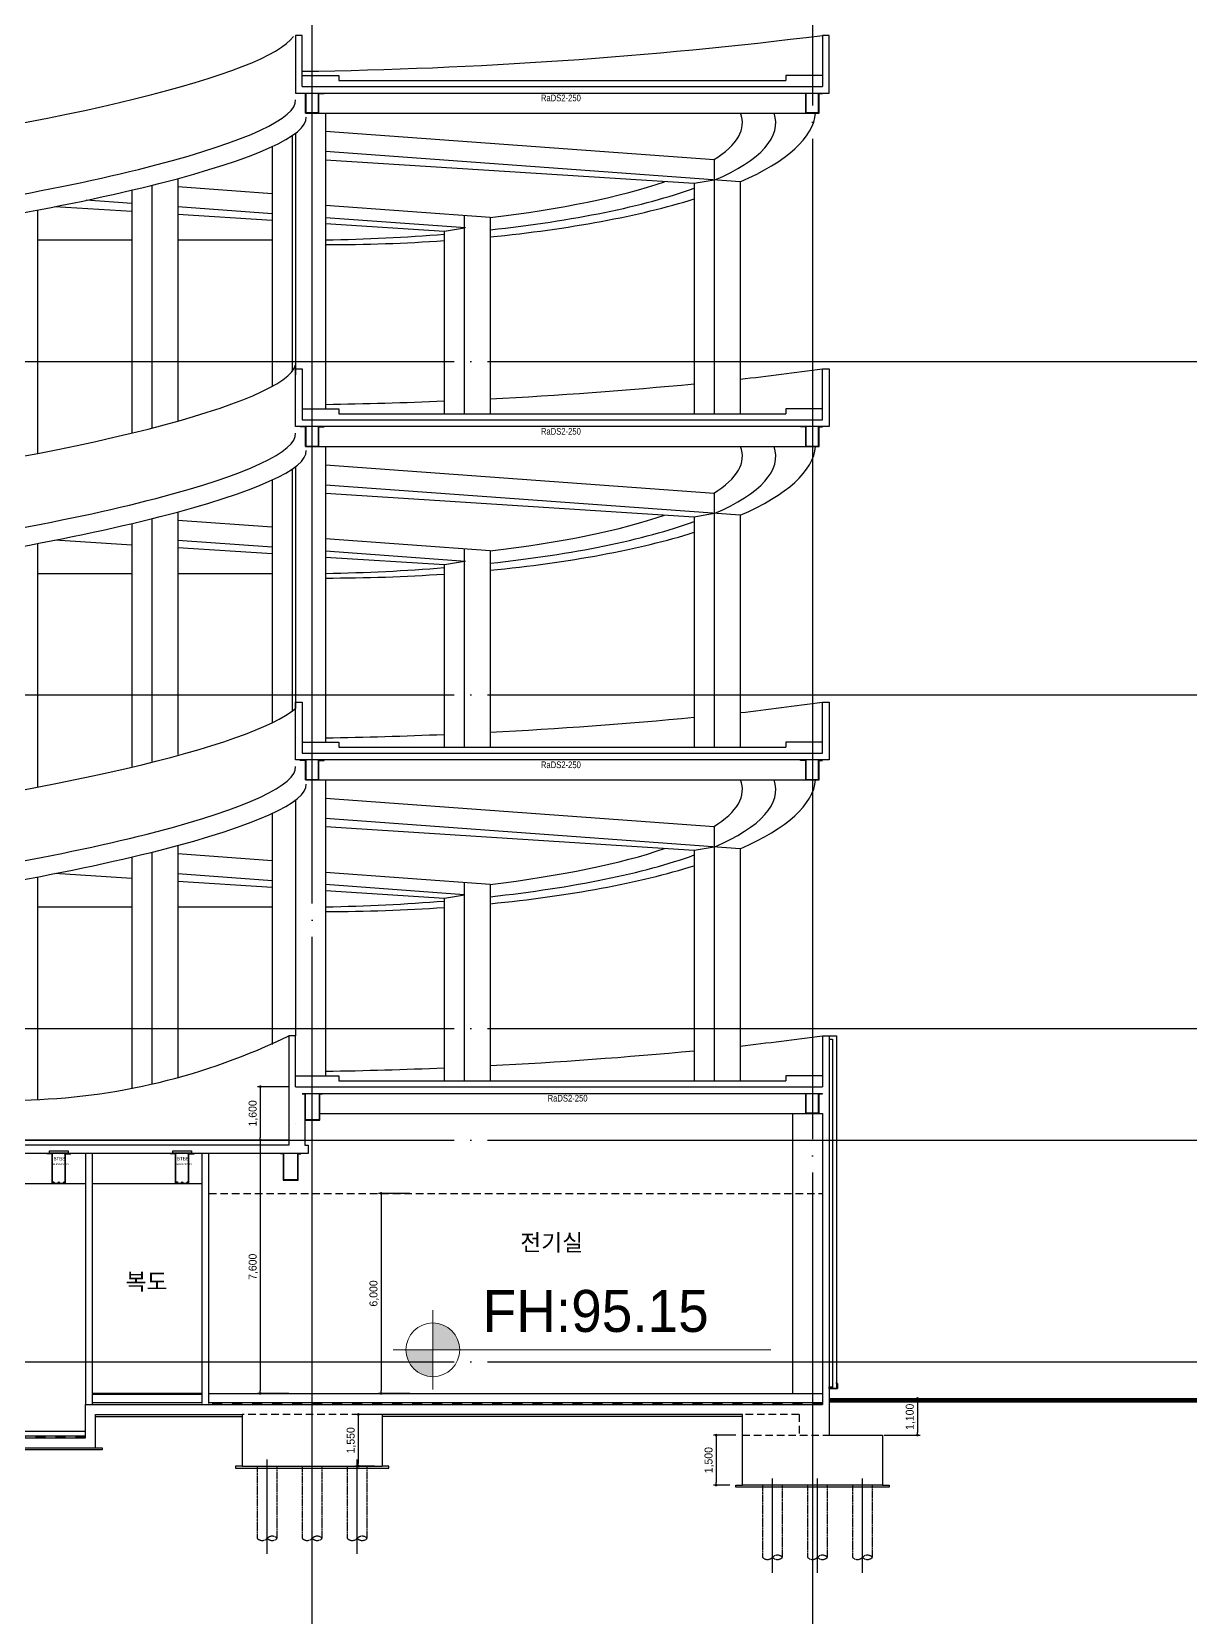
# Model space of a CAD drawing. Header units: millimetres. Extents: x 4754612 to 5801174, y 2368242 to 2777223.
# Drawn here: x 5098302 to 5133048, y 2413580 to 2461133 of the extents above; entities that cross this region are included whole.
import ezdxf
from ezdxf.enums import TextEntityAlignment as Align

# ---------------------------------------------------------------- set-up
doc = ezdxf.new("R2010")
doc.units = ezdxf.units.MM
doc.header["$LTSCALE"] = 1000
for name, pattern in [('CEN', [6.2, 6, -0.1, 0, -0.1]), ('HID', [0.345, 0.225, -0.12]), ('HIDDEN', [2, 1, -1])]:
    doc.linetypes.add(name, pattern=pattern)
doc.layers.get('DEFPOINTS').update_dxf_attribs({"color": 151})
for name, color, linetype in [('0-Besto', 1, 'Continuous'), ('A-ETC-3', 8, 'Continuous'), ('A-FIN-4', 9, 'Continuous'), ('A-FIN-5', 8, 'Continuous'), ('A-FIN-6', 6, 'Continuous'), ('A-HAT-253', 253, 'Continuous'), ('A-STEEL-7', 7, 'Continuous'), ('A-TEX-SYM', 3, 'Continuous'), ('A-WAL-BLOCK', 3, 'Continuous'), ('A-WALL-GW50', 4, 'Continuous'), ('A-중심선', 10, 'CEN'), ('CON', 2, 'Continuous'), ('DIM', 7, 'Continuous'), ('ELE-06', 6, 'Continuous'), ('ELE-2', 4, 'Continuous'), ('ELE-3', 6, 'Continuous'), ('ELE7', 7, 'Continuous'), ('PIR판넬', 4, 'Continuous'), ('도근점수치', 2, 'Continuous')]:
    doc.layers.add(name, color=color, linetype=linetype)
doc.layers.add('Guide-line', color=151, linetype='Continuous', plot=False)
doc.layers.add('■', color=144, linetype='Continuous', plot=False)
doc.layers.add('박스', color=6, linetype='Continuous', lineweight=15)
doc.styles.add('A.NARROW', font='ARIALN.TTF')
doc.styles.add('AUDIT_D_190715091641-0', font='')
doc.styles.add('나눔고딕 Se', font='')
doc.styles.add('돋움', font='')
doc.styles.get('AUDIT_D_190715091641-0').set_extended_font_data('Dotum')
doc.styles.get('나눔고딕 Se').set_extended_font_data('Dotum')
doc.styles.get('돋움').set_extended_font_data('Dotum')
doc.dimstyles.new('scale600', dxfattribs={"dimscale": 600, "dimtxt": 2, "dimasz": 1, "dimexe": 1, "dimexo": 2.5, "dimgap": 0.8, "dimtad": 1, "dimdec": 0, "dimzin": 0, "dimdsep": 46, "dimlunit": 6, "dimtxsty": 'AUDIT_D_190715091641-0', "dimblk": 'DOT', "dimcen": 0, "dimdle": 1, "dimclrd": 256, "dimclre": 256, "dimclrt": 3, "dimadec": 0, "dimazin": 0, "dimtfac": 1, "dimtdec": 0, "dimtix": 1, "dimtmove": 2, "dimatfit": 3, "dimldrblk": 'DOT', "dimfxl": 0, "dimtolj": 1, "dimtzin": 0, "dimarcsym": 0})

# ---------------------------------------------------------------- blocks, each defined once
blk = doc.blocks.new('A$C2FA30BED')
at = {"layer": 'A-ETC-3', "linetype": 'HID', "ltscale": 0.1}
blk.add_lwpolyline([(0, 0), (0, -2165, 0.415484), (300, -2165, -0.414601), (600, -2165, -0.415899), (300, -2165)], format="xyb", dxfattribs=at)
blk.add_lwpolyline([(600, -2165), (600, 0)], dxfattribs=at)
at = {"layer": 'A-중심선', "ltscale": 5}
blk.add_line((300, -2626), (300, 200), dxfattribs=at)
blk = doc.blocks.new('_Dot')
at = {"color": 0, "linetype": 'ByBlock', "lineweight": -2}
blk.add_line((-0.5, 0), (-1, 0), dxfattribs=at)
at = {"color": 0, "linetype": 'ByBlock', "const_width": 0.5}
blk.add_lwpolyline([(-0.25, 0, 1), (0.25, 0, 1)], format="xyb", close=True, dxfattribs=at)
blk = doc.blocks.new('*D147')
at = {"layer": 'DEFPOINTS', "color": 0, "ltscale": 5, "transparency": 16777216}
for p in [(5119616, 2419043), (5118829, 2417543), (5119439, 2417543)]:
    blk.add_point(p, dxfattribs=at)
at = {"layer": '■', "lineweight": -2, "ltscale": 5, "transparency": 16777216}
for p, q in [((5119416, 2419043), (5118749, 2419043)), ((5118829, 2418963), (5118829, 2417623)), ((5119239, 2417543), (5118749, 2417543))]:
    blk.add_line(p, q, dxfattribs=at)
at = {"layer": '■', "lineweight": -2, "ltscale": 5, "transparency": 16777216, "xscale": 80, "yscale": 80, "zscale": 80}
for p, rotation in [((5118829, 2419043), 90), ((5118829, 2417543), 270)]:
    blk.add_blockref('_Dot', p, dxfattribs=dict(at, rotation=rotation))
at = {"layer": '■', "color": 3, "ltscale": 5, "transparency": 16777216, "insert": (5118622, 2418293), "char_height": 240, "attachment_point": 5, "rotation": 90, "style": 'AUDIT_D_190715091641-0'}
blk.add_mtext('\\A1;1,500', dxfattribs=at)
blk = doc.blocks.new('*D148')
at = {"layer": 'DEFPOINTS', "color": 0, "ltscale": 5, "transparency": 16777216}
for p in [(5108780, 2419663), (5108097, 2418113), (5108780, 2418113)]:
    blk.add_point(p, dxfattribs=at)
at = {"layer": '■', "lineweight": -2, "ltscale": 5, "transparency": 16777216}
for p, q in [((5108580, 2419663), (5108017, 2419663)), ((5108097, 2419583), (5108097, 2418193)), ((5108580, 2418113), (5108017, 2418113))]:
    blk.add_line(p, q, dxfattribs=at)
at = {"layer": '■', "lineweight": -2, "ltscale": 5, "transparency": 16777216, "xscale": 80, "yscale": 80, "zscale": 80}
for p, rotation in [((5108097, 2419663), 90), ((5108097, 2418113), 270)]:
    blk.add_blockref('_Dot', p, dxfattribs=dict(at, rotation=rotation))
at = {"layer": '■', "color": 3, "ltscale": 5, "transparency": 16777216, "insert": (5107889, 2418888), "char_height": 240, "attachment_point": 5, "rotation": 90, "style": 'AUDIT_D_190715091641-0'}
blk.add_mtext('\\A1;1,550', dxfattribs=at)
blk = doc.blocks.new('*D151')
at = {"layer": 'DEFPOINTS', "color": 0, "ltscale": 5, "transparency": 16777216}
for p in [(5109840, 2426293), (5108781, 2420293), (5109840, 2420293)]:
    blk.add_point(p, dxfattribs=at)
at = {"layer": '■', "lineweight": -2, "ltscale": 5, "transparency": 16777216}
for p, q in [((5109640, 2426293), (5108701, 2426293)), ((5108781, 2426213), (5108781, 2420373)), ((5109640, 2420293), (5108701, 2420293))]:
    blk.add_line(p, q, dxfattribs=at)
at = {"layer": '■', "lineweight": -2, "ltscale": 5, "transparency": 16777216, "xscale": 80, "yscale": 80, "zscale": 80}
for p, rotation in [((5108781, 2426293), 90), ((5108781, 2420293), 270)]:
    blk.add_blockref('_Dot', p, dxfattribs=dict(at, rotation=rotation))
at = {"layer": '■', "color": 3, "ltscale": 5, "transparency": 16777216, "insert": (5108573, 2423293), "char_height": 240, "attachment_point": 5, "rotation": 90, "style": 'AUDIT_D_190715091641-0'}
blk.add_mtext('\\A1;6,000', dxfattribs=at)
blk = doc.blocks.new('*D150')
at = {"layer": 'DEFPOINTS', "color": 0, "ltscale": 5, "transparency": 16777216}
for p in [(5106216, 2427893), (5105157, 2420293), (5106216, 2420293)]:
    blk.add_point(p, dxfattribs=at)
at = {"layer": '■', "lineweight": -2, "ltscale": 5, "transparency": 16777216}
for p, q in [((5106016, 2427893), (5105077, 2427893)), ((5105157, 2427813), (5105157, 2420373)), ((5106016, 2420293), (5105077, 2420293))]:
    blk.add_line(p, q, dxfattribs=at)
at = {"layer": '■', "lineweight": -2, "ltscale": 5, "transparency": 16777216, "xscale": 80, "yscale": 80, "zscale": 80}
for p, rotation in [((5105157, 2427893), 90), ((5105157, 2420293), 270)]:
    blk.add_blockref('_Dot', p, dxfattribs=dict(at, rotation=rotation))
at = {"layer": '■', "color": 3, "ltscale": 5, "transparency": 16777216, "insert": (5104949, 2424093), "char_height": 240, "attachment_point": 5, "rotation": 90, "style": 'AUDIT_D_190715091641-0'}
blk.add_mtext('\\A1;7,600', dxfattribs=at)
blk = doc.blocks.new('*D153')
at = {"layer": 'DEFPOINTS', "color": 0, "ltscale": 5, "transparency": 16777216}
for p in [(5123418, 2420143), (5123666, 2419043), (5124863, 2419043)]:
    blk.add_point(p, dxfattribs=at)
at = {"layer": '■', "lineweight": -2, "ltscale": 5, "transparency": 16777216}
for p, q in [((5123618, 2420143), (5124943, 2420143)), ((5124863, 2420063), (5124863, 2419123)), ((5123866, 2419043), (5124943, 2419043))]:
    blk.add_line(p, q, dxfattribs=at)
at = {"layer": '■', "lineweight": -2, "ltscale": 5, "transparency": 16777216, "xscale": 80, "yscale": 80, "zscale": 80}
for p, rotation in [((5124863, 2420143), 90), ((5124863, 2419043), 270)]:
    blk.add_blockref('_Dot', p, dxfattribs=dict(at, rotation=rotation))
at = {"layer": '■', "color": 3, "ltscale": 5, "transparency": 16777216, "insert": (5124656, 2419593), "char_height": 240, "attachment_point": 5, "rotation": 90, "style": 'AUDIT_D_190715091641-0'}
blk.add_mtext('\\A1;1,100', dxfattribs=at)
blk = doc.blocks.new('각-50X100')
at = {"layer": 'A-STEEL-7', "color": 1}
for p, q in [((-22.7, -2.3), (22.7, -97.7)), ((-22.7, -97.7), (22.7, -2.3))]:
    blk.add_line(p, q, dxfattribs=at)
at = {"layer": 'A-STEEL-7'}
blk.add_lwpolyline([(-25, 0), (25, 0), (25, -100), (-25, -100)], close=True, dxfattribs=at)
at = {"layer": 'A-STEEL-7', "color": 251}
blk.add_lwpolyline([(-22.7, -2.3), (22.7, -2.3), (22.7, -97.7), (-22.7, -97.7)], close=True, dxfattribs=at)
blk = doc.blocks.new('*D154')
at = {"layer": 'DEFPOINTS', "color": 0, "ltscale": 5, "transparency": 16777216}
for p in [(5106216, 2429493), (5105157, 2427893), (5106216, 2427893)]:
    blk.add_point(p, dxfattribs=at)
at = {"layer": '■', "lineweight": -2, "ltscale": 5, "transparency": 16777216}
for p, q in [((5106016, 2429493), (5105077, 2429493)), ((5105157, 2429413), (5105157, 2427973)), ((5106016, 2427893), (5105077, 2427893))]:
    blk.add_line(p, q, dxfattribs=at)
at = {"layer": '■', "lineweight": -2, "ltscale": 5, "transparency": 16777216, "xscale": 80, "yscale": 80, "zscale": 80}
for p, rotation in [((5105157, 2429493), 90), ((5105157, 2427893), 270)]:
    blk.add_blockref('_Dot', p, dxfattribs=dict(at, rotation=rotation))
at = {"layer": '■', "color": 3, "ltscale": 5, "transparency": 16777216, "insert": (5104949, 2428693), "char_height": 240, "attachment_point": 5, "rotation": 90, "style": 'AUDIT_D_190715091641-0'}
blk.add_mtext('\\A1;1,600', dxfattribs=at)
blk = doc.blocks.new('A$C117235DC')
at = {"layer": '0-Besto', "color": 2}
for p, q in [((-359, -90), (-359, -80)), ((-200, -90), (-359, -90)), ((-200, -980), (-200, -90)), ((-190, -970), (-190, -80)), ((190, -970), (190, -80)), ((200, -980), (200, -90)), ((200, -90), (359, -90)), ((359, -90), (359, -80)), ((-200, -980), (200, -980)), ((-190, -970), (190, -970))]:
    blk.add_line(p, q, dxfattribs=at)
at = {"layer": '0-Besto'}
for p, q in [((-359, -80), (-188, -80)), ((-159, -80), (-279, -80)), ((159, -80), (279, -80)), ((359, -80), (188, -80))]:
    blk.add_line(p, q, dxfattribs=at)
at = {"layer": 'DIM', "color": 2}
for p, q in [((-279, -80), (-279, 0)), ((-279, 0), (279, 0)), ((279, 0), (279, -80)), ((279, -70), (-279, -70)), ((279, -80), (-279, -80))]:
    blk.add_line(p, q, dxfattribs=at)
at = {"layer": 'DIM'}
for centre in [(-159, -949), (0, -949), (159, -949)]:
    blk.add_circle(centre, 17.6, dxfattribs=at)
at = {"layer": 'DEFPOINTS', "style": '나눔고딕 Se'}
for s, height, p in [('BH-900x400x10', 50, (287, -406)), ('BTB8', 100, (184, -242))]:
    blk.add_text(s, height=height, dxfattribs=at).set_placement(p, align=Align.MIDDLE_RIGHT)

msp = doc.modelspace()

# ---------------------------------------------------------------- hatches: boundary and pattern name
at = {"layer": '박스', "ltscale": 0.1}
h = msp.add_hatch(dxfattribs=at)
h.set_pattern_fill('ANSI31', color=256, scale=1.006801)
h.set_pattern_definition([(45, (4948527.88361, 2361222.96539), (-0.08898951466, 0.08898951466), [])])
h.paths.add_polyline_path([(5110332.275, 2422407.55), (5110332.275, 2421602.108), (5111137.716, 2421602.108, 0.414213562)])
h.paths.add_polyline_path([(5110332.275, 2421602.108), (5109526.834, 2421602.108, 0.414213562), (5110332.275, 2420796.667)])

# ---------------------------------------------------------------- linework, layer by layer
at = {"layer": '0-Besto', "color": 2}
for p, q in [((5106356.782, 2459280.44), (5106356.782, 2459293.44)), ((5106515.782, 2459280.44), (5106356.782, 2459280.44)), ((5106515.782, 2458693.44), (5106515.782, 2459280.44)), ((5106528.782, 2458706.44), (5106528.782, 2459293.44)), ((5106902.782, 2458706.44), (5106902.782, 2459293.44)), ((5106915.782, 2458693.44), (5106915.782, 2459280.44)), ((5106915.782, 2459280.44), (5107074.782, 2459280.44)), ((5107074.782, 2459280.44), (5107074.782, 2459293.44)), ((5121356.782, 2459280.44), (5121356.782, 2459293.44)), ((5121515.782, 2459280.44), (5121356.782, 2459280.44)), ((5121515.782, 2458693.44), (5121515.782, 2459280.44)), ((5121528.782, 2458706.44), (5121528.782, 2459293.44)), ((5121902.782, 2458706.44), (5121902.782, 2459293.44)), ((5121915.782, 2458693.44), (5121915.782, 2459280.44)), ((5121915.782, 2459280.44), (5122015.782, 2459280.44)), ((5106515.782, 2458693.44), (5106915.782, 2458693.44)), ((5106528.782, 2458706.44), (5106902.782, 2458706.44)), ((5121515.782, 2458693.44), (5121915.782, 2458693.44)), ((5121528.782, 2458706.44), (5121902.782, 2458706.44)), ((5106356.782, 2449280.44), (5106356.782, 2449293.44)), ((5106515.782, 2449280.44), (5106356.782, 2449280.44)), ((5106515.782, 2448693.44), (5106515.782, 2449280.44)), ((5106528.782, 2448706.44), (5106528.782, 2449293.44)), ((5106902.782, 2448706.44), (5106902.782, 2449293.44)), ((5106915.782, 2448693.44), (5106915.782, 2449280.44)), ((5106915.782, 2449280.44), (5107074.782, 2449280.44)), ((5107074.782, 2449280.44), (5107074.782, 2449293.44)), ((5121356.782, 2449280.44), (5121356.782, 2449293.44)), ((5121515.782, 2449280.44), (5121356.782, 2449280.44)), ((5121515.782, 2448693.44), (5121515.782, 2449280.44)), ((5121528.782, 2448706.44), (5121528.782, 2449293.44)), ((5121902.782, 2448706.44), (5121902.782, 2449293.44)), ((5121915.782, 2448693.44), (5121915.782, 2449280.44)), ((5121915.782, 2449280.44), (5122015.782, 2449280.44)), ((5106515.782, 2448693.44), (5106915.782, 2448693.44)), ((5106528.782, 2448706.44), (5106902.782, 2448706.44)), ((5121515.782, 2448693.44), (5121915.782, 2448693.44)), ((5121528.782, 2448706.44), (5121902.782, 2448706.44)), ((5106356.782, 2439280.44), (5106356.782, 2439293.44)), ((5106515.782, 2439280.44), (5106356.782, 2439280.44)), ((5106515.782, 2438693.44), (5106515.782, 2439280.44)), ((5106528.782, 2438706.44), (5106528.782, 2439293.44)), ((5106902.782, 2438706.44), (5106902.782, 2439293.44)), ((5106915.782, 2438693.44), (5106915.782, 2439280.44)), ((5106915.782, 2439280.44), (5107074.782, 2439280.44)), ((5107074.782, 2439280.44), (5107074.782, 2439293.44)), ((5121356.782, 2439280.44), (5121356.782, 2439293.44)), ((5121515.782, 2439280.44), (5121356.782, 2439280.44)), ((5121515.782, 2438693.44), (5121515.782, 2439280.44)), ((5121528.782, 2438706.44), (5121528.782, 2439293.44)), ((5121902.782, 2438706.44), (5121902.782, 2439293.44)), ((5121915.782, 2438693.44), (5121915.782, 2439280.44)), ((5121915.782, 2439280.44), (5122015.782, 2439280.44)), ((5106515.782, 2438693.44), (5106915.782, 2438693.44)), ((5106528.782, 2438706.44), (5106902.782, 2438706.44)), ((5121515.782, 2438693.44), (5121915.782, 2438693.44)), ((5121528.782, 2438706.44), (5121902.782, 2438706.44)), ((5121356.782, 2429280.44), (5121356.782, 2429293.44)), ((5121515.782, 2429280.44), (5121356.782, 2429280.44)), ((5121515.782, 2428693.44), (5121515.782, 2429280.44)), ((5121528.782, 2428706.44), (5121528.782, 2429293.44)), ((5121902.782, 2428706.44), (5121902.782, 2429293.44)), ((5121915.782, 2428693.44), (5121915.782, 2429280.44)), ((5121915.782, 2429280.44), (5122015.782, 2429280.44)), ((5122015.782, 2429280.44), (5122015.782, 2429293.44)), ((5121515.782, 2428693.44), (5121915.782, 2428693.44)), ((5121528.782, 2428706.44), (5121902.782, 2428706.44))]:
    msp.add_line(p, q, dxfattribs=at)
at = {"layer": 'A-FIN-4'}
for p, q in [((5106015.783, 2427893.44), (5077215.782, 2427893.44)), ((5103415.782, 2420258.44), (5100115.938, 2420258.44)), ((5103415.782, 2420008.44), (5100115.938, 2420008.44)), ((5122015.782, 2420008.44), (5103615.782, 2420008.44)), ((5099915.938, 2419008.44), (5077215.782, 2419008.44))]:
    msp.add_line(p, q, dxfattribs=at)
at = {"layer": 'A-FIN-5', "linetype": 'HIDDEN', "ltscale": 0.3}
for p, q in [((5122015.782, 2419973.44), (5103615.782, 2419973.44)), ((5099915.938, 2418973.44), (5077215.785, 2418973.44))]:
    msp.add_line(p, q, dxfattribs=at)
at = {"layer": 'A-FIN-6'}
for p, q in [((5106415.783, 2459823.44), (5107515.782, 2459823.44)), ((5107515.782, 2459823.44), (5107515.782, 2459673.44)), ((5107515.782, 2459673.44), (5120915.782, 2459673.44)), ((5122015.782, 2459823.44), (5120915.782, 2459823.44)), ((5120915.782, 2459823.44), (5120915.782, 2459673.44)), ((5106415.783, 2449823.44), (5107515.782, 2449823.44)), ((5107515.782, 2449823.44), (5107515.782, 2449673.44)), ((5107515.782, 2449673.44), (5120915.782, 2449673.44)), ((5122015.782, 2449823.44), (5120915.782, 2449823.44)), ((5120915.782, 2449823.44), (5120915.782, 2449673.44)), ((5106415.783, 2439823.44), (5107515.782, 2439823.44)), ((5107515.782, 2439823.44), (5107515.782, 2439673.44)), ((5107515.782, 2439673.44), (5120915.782, 2439673.44)), ((5122015.782, 2439823.44), (5120915.782, 2439823.44)), ((5120915.782, 2439823.44), (5120915.782, 2439673.44)), ((5106215.783, 2429823.44), (5107515.782, 2429823.44)), ((5107515.782, 2429823.44), (5107515.782, 2429673.44)), ((5107515.782, 2429673.44), (5120915.782, 2429673.44)), ((5122015.782, 2429823.44), (5120915.782, 2429823.44)), ((5120915.782, 2429823.44), (5120915.782, 2429673.44))]:
    msp.add_line(p, q, dxfattribs=at)
at = {"layer": 'A-HAT-253'}
for p, q in [((5107115.783, 2458693.44), (5107115.783, 2449823.44)), ((5106215.783, 2458092.967), (5106215.783, 2450838.374)), ((5118772.893, 2457286.52), (5107115.783, 2458136.925)), ((5105514.244, 2457689.573), (5105514.244, 2450496.726)), ((5106114.244, 2458019.902), (5106114.244, 2450946.732)), ((5119552.316, 2456629.903), (5107115.783, 2457537.167)), ((5118172.893, 2456578.997), (5107115.783, 2457282.183)), ((5118772.893, 2457286.52), (5118772.893, 2449673.44)), ((5102684.375, 2456729.358), (5102684.375, 2449456.053)), ((5118772.893, 2456679.327), (5118172.893, 2456578.997)), ((5119552.316, 2456629.903), (5119552.316, 2449673.44)), ((5101304.952, 2456381.949), (5101304.952, 2449096.468)), ((5101904.952, 2456527.35), (5101904.952, 2449246.443)), ((5105514.244, 2456269.759), (5102684.375, 2456476.203)), ((5118172.893, 2456578.997), (5118172.893, 2449673.44)), ((5098475.082, 2455783.924), (5098475.082, 2448474.28)), ((5101304.952, 2455737.838), (5098995.281, 2455884.723)), ((5101304.952, 2455977.076), (5099936.846, 2456076.882)), ((5105514.244, 2455670.002), (5102684.375, 2455876.445)), ((5105514.244, 2455470.144), (5102684.375, 2455650.112)), ((5112052.316, 2455560.123), (5107115.783, 2455920.25)), ((5111310.01, 2455247.192), (5107115.783, 2455553.167)), ((5111310.01, 2455247.192), (5107115.783, 2455553.167)), ((5110679.049, 2455141.684), (5107115.783, 2455368.293)), ((5111279.049, 2455242.014), (5110679.049, 2455141.684)), ((5111272.893, 2455616.983), (5111272.893, 2449673.44)), ((5112052.316, 2455560.123), (5112052.316, 2449673.44)), ((5101304.952, 2454877.624), (5098475.082, 2454877.624)), ((5105514.244, 2454877.624), (5102684.375, 2454877.624)), ((5110672.893, 2455140.655), (5110672.893, 2449673.44)), ((5107115.783, 2448693.44), (5107115.783, 2439823.44)), ((5106215.783, 2448092.967), (5106215.783, 2440838.374)), ((5118772.893, 2447286.52), (5107115.783, 2448136.925)), ((5105514.244, 2447689.573), (5105514.244, 2440408.334)), ((5106114.244, 2448019.902), (5106114.244, 2440757.589)), ((5119552.316, 2446629.903), (5107115.783, 2447537.167)), ((5118172.893, 2446578.997), (5107115.783, 2447282.183)), ((5118772.893, 2447286.52), (5118772.893, 2439673.44)), ((5102684.375, 2446729.358), (5102684.375, 2439456.053)), ((5118772.893, 2446679.327), (5118172.893, 2446578.997)), ((5119552.316, 2446629.903), (5119552.316, 2439673.44)), ((5101304.952, 2446381.949), (5101304.952, 2439096.468)), ((5101904.952, 2446527.35), (5101904.952, 2439246.443)), ((5105514.244, 2446269.759), (5102684.375, 2446476.203)), ((5118172.893, 2446578.997), (5118172.893, 2439673.44)), ((5098475.082, 2445783.924), (5098475.082, 2438474.28)), ((5101304.952, 2445737.838), (5098995.281, 2445884.723)), ((5105514.244, 2445670.002), (5102684.375, 2445876.445)), ((5105514.244, 2445670.002), (5102684.375, 2445876.445)), ((5112052.316, 2445560.123), (5107115.783, 2445920.25)), ((5105514.244, 2445470.144), (5102684.375, 2445650.112)), ((5111310.01, 2445247.192), (5107115.783, 2445553.167)), ((5111310.01, 2445247.192), (5107115.783, 2445553.167)), ((5110679.049, 2445141.684), (5107115.783, 2445368.293)), ((5111279.049, 2445242.014), (5110679.049, 2445141.684)), ((5111272.893, 2445616.983), (5111272.893, 2439673.44)), ((5112052.316, 2445560.123), (5112052.316, 2439673.44)), ((5101304.952, 2444877.624), (5098475.082, 2444877.624)), ((5105514.244, 2444877.624), (5102684.375, 2444877.624)), ((5110672.893, 2445140.655), (5110672.893, 2439673.44)), ((5107115.783, 2438693.44), (5107115.783, 2429823.44)), ((5106215.783, 2438092.967), (5106215.783, 2431023.44)), ((5118772.893, 2437286.52), (5107115.783, 2438136.925)), ((5105514.244, 2437689.573), (5105514.244, 2430759.854)), ((5119552.316, 2436629.903), (5107115.783, 2437537.167)), ((5118172.893, 2436578.997), (5107115.783, 2437282.183)), ((5118772.893, 2437286.52), (5118772.893, 2429673.44)), ((5102684.375, 2436729.358), (5102684.375, 2429750.686)), ((5118772.893, 2436679.327), (5118172.893, 2436578.997)), ((5119552.316, 2436629.903), (5119552.316, 2429673.44)), ((5101304.952, 2436381.949), (5101304.952, 2429432.591)), ((5101904.952, 2436527.35), (5101904.952, 2429557.716)), ((5105514.244, 2436269.759), (5102684.375, 2436476.203)), ((5118172.893, 2436578.997), (5118172.893, 2429673.44)), ((5098475.082, 2435783.924), (5098475.082, 2429106.238)), ((5101304.952, 2435737.838), (5098995.281, 2435884.723)), ((5105514.244, 2435670.002), (5102684.375, 2435876.445)), ((5105514.244, 2435670.002), (5102684.375, 2435876.445)), ((5112052.316, 2435560.123), (5107115.783, 2435920.25)), ((5105514.244, 2435470.144), (5102684.375, 2435650.112)), ((5111272.893, 2435249.899), (5107115.783, 2435553.167)), ((5110679.049, 2435141.684), (5107115.783, 2435368.293)), ((5111279.049, 2435242.014), (5110679.049, 2435141.684)), ((5111272.893, 2435616.983), (5111272.893, 2429673.44)), ((5112052.316, 2435560.123), (5112052.316, 2429673.44)), ((5101304.952, 2434877.624), (5098475.082, 2434877.624)), ((5105514.244, 2434877.624), (5102684.375, 2434877.624)), ((5110672.893, 2435140.655), (5110672.893, 2429673.44)), ((5121115.782, 2428693.44), (5121115.782, 2420293.44)), ((5106215.783, 2428393.44), (5106215.783, 2428391.71)), ((5092165.791, 2426593.44), (5099915.938, 2426593.44)), ((5100115.938, 2426593.44), (5103415.782, 2426593.44))]:
    msp.add_line(p, q, dxfattribs=at)
at = {"layer": 'A-HAT-253', "linetype": 'HID'}
msp.add_line((5103615.782, 2426294.517), (5122015.782, 2426287.44), dxfattribs=at)
at = {"layer": 'A-HAT-253'}
for centre, radius, start, end in [((5104490.432, 2601494.405), 141560.063, 270.77930102, 277.11180093), ((5103090.225, 2590779.952), 141032.122, 276.70317809, 277.71197156), ((5104817.159, 2590562.927), 140625.155, 272.94916664, 275.44982325), ((5104817.159, 2590562.927), 140625.155, 270.9365841, 272.38652775), ((5103090.225, 2580779.952), 141032.122, 276.70317809, 277.71197156), ((5104817.159, 2580562.927), 140625.155, 272.94916664, 275.44982325), ((5104817.159, 2580562.927), 140625.155, 270.9365841, 272.38652775), ((5097638.31, 2448202.279), 19112.681, 271.148815, 295.9967491), ((5103090.225, 2570779.952), 141032.122, 276.70317809, 277.71197156), ((5104817.159, 2570562.927), 140625.155, 272.94916664, 275.44982325), ((5104817.159, 2570562.927), 140625.155, 270.9365841, 272.38652775)]:
    msp.add_arc(centre, radius, start, end, dxfattribs=at)
for centre, major_axis, ratio, start_param, end_param in [((5091940.782, 2459491.71), (-14281.226, -1751.701), 0.139002266, 1.538874973, 3.02171619), ((5091940.782, 2457350.785), (-14274.083, -1750.825), 0.139071824, 1.538874973, 3.137279359), ((5091640.779, 2456750.785), (-14889.732, -1826.338), 0.133321595, 1.538874973, 3.137279359), ((5104665.782, 2458462.49), (-14950, 70.78), 0.220733312, 9.082627472, 9.516249991), ((5105665.782, 2458462.49), (-14950, 70.78), 0.239842761, 8.924136474, 9.508956627), ((5106865.782, 2458861.037), (-14950, 70.78), 0.275069842, 8.868611266, 9.401227672), ((5104665.782, 2458462.49), (-14950, 70.78), 0.220733312, 8.37180558, 8.859675925), ((5105665.782, 2458462.49), (-14950, 70.78), 0.239842761, 8.296502659, 8.846155908), ((5106865.782, 2458861.037), (-14950, 70.78), 0.275069842, 8.209574433, 8.712965389), ((5105665.782, 2458462.49), (-14950, 70.78), 0.239842761, 7.952259817, 8.196641263), ((5106865.782, 2458861.037), (-14950, 70.78), 0.275069842, 7.872007154, 8.112775901), ((5091940.782, 2449491.71), (-14281.226, -1751.701), 0.139002266, 1.538874973, 3.090449991), ((5091940.782, 2447350.785), (-14274.083, -1750.825), 0.139071824, 1.538874973, 3.137279359), ((5091640.779, 2446750.785), (-14889.732, -1826.338), 0.133321595, 1.538874973, 3.137279359), ((5104665.782, 2448462.49), (-14950, 70.78), 0.220733312, 9.082627472, 9.516249991), ((5105665.782, 2448462.49), (-14950, 70.78), 0.239842761, 8.924136474, 9.508956627), ((5106865.782, 2448861.037), (-14950, 70.78), 0.275069842, 8.868611266, 9.401227672), ((5104665.782, 2448462.49), (-14950, 70.78), 0.220733312, 8.37180558, 8.859675925), ((5105665.782, 2448462.49), (-14950, 70.78), 0.239842761, 8.296502659, 8.846155908), ((5106865.782, 2448861.037), (-14950, 70.78), 0.275069842, 8.209574433, 8.712965389), ((5105665.782, 2448462.49), (-14950, 70.78), 0.239842761, 7.952259817, 8.196641263), ((5106865.782, 2448861.037), (-14950, 70.78), 0.275069842, 7.872007154, 8.112775901), ((5091940.782, 2439491.71), (-14521.421, -1781.162), 0.136703069, 1.538874973, 2.939588409), ((5091940.782, 2437350.785), (-14274.083, -1750.825), 0.139071824, 1.538874973, 3.137279359), ((5091640.779, 2436750.785), (-14889.732, -1826.338), 0.133321595, 1.538874973, 3.137279359), ((5104665.782, 2438462.49), (-14950, 70.78), 0.220733312, 9.082627472, 9.516249991), ((5105665.782, 2438462.49), (-14950, 70.78), 0.239842761, 8.924136474, 9.508956627), ((5106865.782, 2438861.037), (-14950, 70.78), 0.275069842, 8.868611266, 9.401227672), ((5104665.782, 2438462.49), (-14950, 70.78), 0.220733312, 8.37180558, 8.859675925), ((5105665.782, 2438462.49), (-14950, 70.78), 0.239842761, 8.296502659, 8.846155908), ((5106865.782, 2438861.037), (-14950, 70.78), 0.275069842, 8.209574433, 8.712965389), ((5105665.782, 2438462.49), (-14950, 70.78), 0.239842761, 7.952259817, 8.196641263), ((5106865.782, 2438861.037), (-14950, 70.78), 0.275069842, 7.872007154, 8.112775901)]:
    msp.add_ellipse(centre, major_axis=major_axis, ratio=ratio, start_param=start_param, end_param=end_param, dxfattribs=at)
at = {"layer": 'A-WAL-BLOCK'}
for p, q in [((5099915.938, 2427493.44), (5099915.938, 2419963.44)), ((5100115.938, 2427493.44), (5100115.938, 2419963.44)), ((5103415.782, 2419993.44), (5103415.782, 2427493.44)), ((5103615.782, 2419993.44), (5103615.782, 2427493.44))]:
    msp.add_line(p, q, dxfattribs=at)
at = {"layer": 'A-WALL-GW50'}
msp.add_line((5122340.782, 2420443.44), (5122390.782, 2420443.44), dxfattribs=at)
at = {"layer": 'A-중심선', "ltscale": 5}
for p, q in [((5106715.923, 2403989.231), (5106715.923, 2488921.61)), ((5121715.923, 2488921.61), (5121715.923, 2403989.231)), ((4863973.343, 2451243.44), (5174125.782, 2451243.44)), ((4863973.343, 2441243.44), (5174125.782, 2441243.44)), ((4863973.343, 2431243.44), (5174125.782, 2431243.44)), ((4863973.343, 2427893.44), (5174125.782, 2427893.44)), ((4863973.343, 2421243.44), (5174125.782, 2421243.44))]:
    msp.add_line(p, q, dxfattribs=at)
at = {"layer": 'CON'}
for p, q in [((5106415.783, 2461023.44), (5106215.783, 2461023.44)), ((5106215.783, 2461023.44), (5106215.783, 2459293.44)), ((5106415.783, 2459493.44), (5106415.783, 2461023.44)), ((5122215.782, 2461023.44), (5122015.782, 2461023.44)), ((5122015.782, 2461023.44), (5122015.782, 2459493.44)), ((5122215.782, 2459293.44), (5122215.782, 2461023.44)), ((5106415.783, 2459493.44), (5122015.782, 2459493.44)), ((5106215.783, 2459293.44), (5122215.782, 2459293.44)), ((5106215.783, 2449293.44), (5106215.783, 2451023.44)), ((5106215.783, 2451023.44), (5106415.783, 2451023.44)), ((5106415.783, 2451023.44), (5106415.783, 2449493.44)), ((5122015.782, 2449493.44), (5122015.782, 2451023.44)), ((5122015.782, 2451023.44), (5122215.782, 2451023.44)), ((5122215.782, 2451023.44), (5122215.782, 2449293.44)), ((5106415.783, 2449493.44), (5122015.782, 2449493.44)), ((5122215.782, 2449293.44), (5106215.783, 2449293.44)), ((5106215.783, 2439293.44), (5106215.783, 2441023.44)), ((5106215.783, 2441023.44), (5106415.783, 2441023.44)), ((5106415.783, 2441023.44), (5106415.783, 2439493.44)), ((5122015.782, 2439493.44), (5122015.782, 2441023.44)), ((5122015.782, 2441023.44), (5122215.782, 2441023.44)), ((5122215.782, 2441023.44), (5122215.782, 2439293.44)), ((5106415.783, 2439493.44), (5122015.782, 2439493.44)), ((5122215.782, 2439293.44), (5106215.783, 2439293.44)), ((5106215.783, 2431023.44), (5106015.783, 2431023.44)), ((5106015.783, 2431023.44), (5106015.783, 2427743.44)), ((5106215.783, 2429493.44), (5106215.783, 2431023.44)), ((5122015.782, 2431023.44), (5122215.782, 2431023.44)), ((5122015.782, 2431023.44), (5122015.782, 2429493.44)), ((5122215.782, 2431023.44), (5122215.782, 2419043.44)), ((5106215.783, 2429493.44), (5122015.782, 2429493.44)), ((5106490.923, 2429293.44), (5122015.782, 2429293.44)), ((5121915.782, 2428693.44), (5122015.782, 2428693.44)), ((5122015.782, 2428693.44), (5122015.782, 2419963.44)), ((5106490.923, 2428493.44), (5106490.923, 2427743.44)), ((5106015.783, 2427743.44), (5077215.782, 2427743.44)), ((5106490.923, 2427743.44), (5106590.923, 2427743.44)), ((5106590.923, 2427743.44), (5106590.923, 2427493.44)), ((5106590.923, 2427493.44), (5077215.782, 2427493.44)), ((5099915.938, 2419963.44), (5122015.782, 2419963.44)), ((5099915.938, 2418963.44), (5099915.938, 2419963.44)), ((5100215.938, 2418663.44), (5100215.938, 2419663.44)), ((5100215.938, 2419663.44), (5104615.782, 2419663.44)), ((5104615.782, 2419663.44), (5104615.782, 2418113.44)), ((5119615.736, 2419663.44), (5108815.538, 2419663.44)), ((5108815.538, 2419663.44), (5108815.538, 2418113.44)), ((5119615.736, 2417543.44), (5119615.736, 2419663.44)), ((5122215.782, 2419043.44), (5123815.538, 2419043.44)), ((5123815.538, 2419043.44), (5123815.538, 2417543.44)), ((5077215.782, 2418963.44), (5099915.938, 2418963.44)), ((5093215.782, 2418663.44), (5100215.938, 2418663.44)), ((5104615.782, 2418113.44), (5108815.387, 2418113.44)), ((5123815.538, 2417543.44), (5119615.736, 2417543.44))]:
    msp.add_line(p, q, dxfattribs=at)
at = {"layer": 'CON', "color": 8}
for p, q in [((5106915.782, 2458693.44), (5121515.782, 2458693.44)), ((5106915.782, 2448693.44), (5121515.782, 2448693.44)), ((5106915.782, 2438693.44), (5121515.782, 2438693.44)), ((5106940.923, 2428693.44), (5121515.782, 2428693.44))]:
    msp.add_line(p, q, dxfattribs=at)
at = {"layer": 'CON', "color": 8, "linetype": 'HID'}
for p, q in [((5108815.387, 2419663.44), (5104615.782, 2419663.44)), ((5121315.782, 2419663.44), (5119615.736, 2419663.44)), ((5121315.782, 2419663.44), (5121315.782, 2419043.44)), ((5119615.736, 2419043.44), (5122215.782, 2419043.44))]:
    msp.add_line(p, q, dxfattribs=at)
at = {"layer": 'ELE-06'}
for p, q in [((5100215.938, 2419603.44), (5104615.782, 2419603.44)), ((5119615.736, 2419603.44), (5108815.538, 2419603.44)), ((5100415.938, 2418603.44), (5093215.782, 2418603.44)), ((5100215.938, 2418663.44), (5100415.938, 2418663.44)), ((5100415.938, 2418663.44), (5100415.938, 2418603.44)), ((5104415.782, 2418053.44), (5109015.387, 2418053.44)), ((5124015.538, 2417483.44), (5119415.736, 2417483.44))]:
    msp.add_line(p, q, dxfattribs=at)
for points in [[(5104615.782, 2418113.44), (5104415.782, 2418113.44), (5104415.784, 2418053.44), (5109015.389, 2418053.44), (5109015.387, 2418113.44), (5108815.387, 2418113.44)], [(5123815.538, 2417543.44), (5124015.538, 2417543.44), (5124015.538, 2417483.44), (5119415.736, 2417483.44), (5119415.736, 2417543.44), (5119615.736, 2417543.44)]]:
    msp.add_lwpolyline(points, dxfattribs=at)
at = {"layer": 'ELE-2'}
for p, q in [((5103415.782, 2420293.44), (5100115.938, 2420293.44)), ((5103415.782, 2420286.44), (5100115.938, 2420286.44)), ((5103615.782, 2420293.44), (5122015.782, 2420293.44)), ((5077215.782, 2419163.44), (5099915.938, 2419163.44))]:
    msp.add_line(p, q, dxfattribs=at)
at = {"layer": 'ELE-3'}
msp.add_lwpolyline([(5122440.782, 2420617.237), (5122440.782, 2420591.04), (5122463.382, 2420591.04), (5122463.382, 2420443.44), (5122265.782, 2420443.44), (5122265.782, 2420442.24), (5122464.582, 2420442.24), (5122464.582, 2420592.24), (5122441.982, 2420592.24), (5122441.982, 2420617.237, 1), (5122439.582, 2420617.237), (5122439.582, 2420607.238), (5122440.782, 2420607.238)], format="xyb", dxfattribs=at)
at = {"layer": 'ELE7', "color": 2}
for p, q in [((5106940.923, 2428493.44), (5106940.923, 2429281.44)), ((5105760.923, 2427481.44), (5105760.923, 2427493.44)), ((5105840.923, 2427481.44), (5105760.923, 2427481.44)), ((5105840.923, 2427481.44), (5105840.923, 2426693.44)), ((5106290.923, 2426693.44), (5106290.923, 2427481.44)), ((5106290.923, 2427481.44), (5106370.923, 2427481.44)), ((5106370.923, 2427481.44), (5106370.923, 2427493.44)), ((5105840.923, 2426693.44), (5106290.923, 2426693.44))]:
    msp.add_line(p, q, dxfattribs=at)
for points in [[(5106410.923, 2429293.44), (5106502.923, 2429293.44), (5106502.923, 2428505.44), (5106928.923, 2428505.44), (5106928.923, 2429293.44), (5107020.923, 2429293.44)], [(5106410.923, 2429281.44), (5106490.923, 2429281.44), (5106490.923, 2428493.44), (5106940.923, 2428493.44), (5106940.923, 2429281.44), (5107020.923, 2429281.44)], [(5105760.923, 2427493.44), (5105852.923, 2427493.44), (5105852.923, 2426705.44), (5106278.923, 2426705.44), (5106278.923, 2427493.44), (5106370.923, 2427493.44)]]:
    msp.add_lwpolyline(points, dxfattribs=at)
at = {"layer": 'PIR판넬'}
for p, q in [((5122215.782, 2431023.44), (5122440.782, 2431023.44)), ((5122215.782, 2430923.44), (5122315.782, 2430923.44)), ((5122315.782, 2430923.44), (5122315.782, 2420443.44)), ((5122440.782, 2431023.44), (5122440.782, 2420443.44))]:
    msp.add_line(p, q, dxfattribs=at)
msp.add_lwpolyline([(5122215.782, 2420443.44), (5122415.782, 2420443.44)], dxfattribs=at)
at = {"layer": '도근점수치'}
for points in [[(5122215.782, 2420143.44), (5158269.969, 2420143.44), (5158269.969, 2418843.428), (5173099.441, 2418892.985)], [(5122215.782, 2420133.44), (5158259.969, 2420133.44), (5158259.969, 2418833.415), (5173099.453, 2418882.985)], [(5122215.782, 2420123.44), (5158249.969, 2420123.44), (5158249.969, 2418823.403), (5173099.466, 2418872.985)], [(5122215.782, 2420113.44), (5158239.969, 2420113.44), (5158239.969, 2418813.391), (5173099.478, 2418862.985)], [(5122215.782, 2420103.44), (5158229.969, 2420103.44), (5158229.969, 2418803.379), (5173099.49, 2418852.985)], [(5122215.782, 2420093.44), (5158219.969, 2420093.44), (5158219.969, 2418793.366), (5173099.502, 2418842.985)], [(5122215.782, 2420083.44), (5158209.969, 2420083.44), (5158209.969, 2418783.354), (5173099.515, 2418832.985)], [(5122215.782, 2420073.44), (5158199.969, 2420073.44), (5158199.969, 2418773.342), (5173099.527, 2418822.985)], [(5122215.782, 2420063.44), (5158189.969, 2420063.44), (5158189.969, 2418763.329), (5173099.539, 2418812.985)], [(5122215.782, 2420053.44), (5158179.969, 2420053.44), (5158179.969, 2418753.317), (5173099.551, 2418802.985)], [(5122215.782, 2420043.44), (5158169.969, 2420043.44), (5158169.969, 2418743.305), (5173099.564, 2418792.985)]]:
    msp.add_lwpolyline(points, dxfattribs=at)
at = {"layer": '박스', "ltscale": 0.1}
for p, q in [((5110332.275, 2422790.494), (5110332.275, 2421602.108)), ((5109143.889, 2421602.108), (5120472.947, 2421602.108)), ((5110332.275, 2420413.723), (5110332.275, 2421602.108))]:
    msp.add_line(p, q, dxfattribs=at)
msp.add_circle((5110332.275, 2421602.108), 805.441, dxfattribs=at)

# ---------------------------------------------------------------- block references
at = {"layer": 'CON'}
for name, p in [('A$C117235DC', (5099115.782, 2427573.44)), ('A$C117235DC', (5102815.782, 2427573.44)), ('A$C2FA30BED', (5105065.586, 2418113.44)), ('A$C2FA30BED', (5106415.586, 2418113.44)), ('A$C2FA30BED', (5107765.586, 2418113.44)), ('A$C2FA30BED', (5120215.679, 2417543.44)), ('A$C2FA30BED', (5121565.538, 2417543.44)), ('A$C2FA30BED', (5122915.679, 2417543.44))]:
    msp.add_blockref(name, p, dxfattribs=at)
at = {"layer": 'PIR판넬', "extrusion": (0, 0, -1), "xscale": -1, "zscale": -1, "rotation": 90}
msp.add_blockref('각-50X100', (-5122315.782, 2420468.44), dxfattribs=at)

# ---------------------------------------------------------------- texts
at = {"layer": 'A-TEX-SYM', "style": '돋움'}
msp.add_text('FH:95.15', height=1260, dxfattribs=at).set_placement((5111825.678, 2422138.224))
at = {"layer": 'DEFPOINTS', "style": 'A.NARROW'}
for p in [(5113574.141, 2459147.996, 0), (5113574.141, 2449147.996, 0), (5113574.141, 2439147.996, 0), (5113774.141, 2429147.996, 0)]:
    msp.add_text('RaDS2-250', height=200, dxfattribs=at).set_placement(p, align=Align.MIDDLE_LEFT)
at = {"layer": 'Guide-line', "style": '돋움'}
for s, p in [('전기실', (5113896.616, 2424820.659)), ('복도', (5101745.094, 2423648.122))]:
    msp.add_text(s, height=500, dxfattribs=at).set_placement(p, align=Align.MIDDLE_CENTER)

# ---------------------------------------------------------------- dimensions: what is measured, and where the dimension line sits
at = {"layer": '■', "ltscale": 5}
for base, p1, p2, picture, middle in [((5105156.677, 2427893.44), (5106215.783, 2429493.44), (5106215.783, 2427893.44), '*D154', (5104949.393, 2428693.44)), ((5105156.677, 2420293.44), (5106215.783, 2427893.44), (5106215.783, 2420293.44), '*D150', (5104949.393, 2424093.44)), ((5108780.602, 2420293.44), (5109839.708, 2426293.44), (5109839.708, 2420293.44), '*D151', (5108573.319, 2423293.44)), ((5124863.204, 2419043.44), (5123418.357, 2420143.44), (5123665.782, 2419043.44), '*D153', (5124655.92, 2419593.44)), ((5108096.71, 2418113.44), (5108780.037, 2419663.44), (5108780.037, 2418113.44), '*D148', (5107889.426, 2418888.44)), ((5118829.238, 2417543.44), (5119615.736, 2419043.44), (5119439.369, 2417543.44), '*D147', (5118621.955, 2418293.44))]:
    dim = msp.add_linear_dim(base=base, p1=p1, p2=p2, angle=270, dimstyle='scale600', override={"dimscale": 80, "dimtxt": 3}, dxfattribs=at)
    dim.commit()
    dim.dimension.update_dxf_attribs({"geometry": picture, "text_midpoint": middle})

doc.saveas('drawing.dxf')
